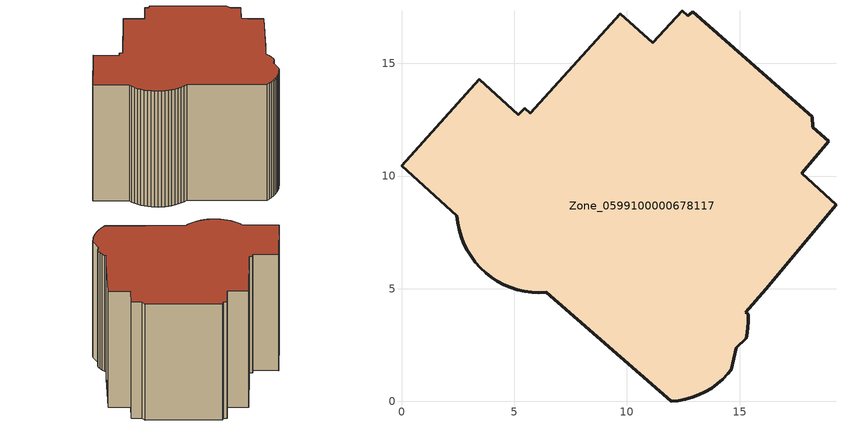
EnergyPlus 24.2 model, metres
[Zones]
Zone_0599100000678117
 floor ground (C_G): 18.22,12.64 18.24,12.17 18.95,11.54 17.75,10.12 19.28,8.73 16.17,4.99 15.28,3.97 15.38,3.88 15.39,3.56 15.37,3.24 15.32,2.92 15.29,2.8 14.85,2.37 14.63,1.41 14.48,1.22 14.26,0.99 14.02,0.79 13.76,0.6 13.49,0.43 13.2,0.29 12.9,0.18 12.59,0.09 12.28,0.03 11.96,0 6.42,4.84 6.1,4.83 5.78,4.84 5.46,4.89 5.14,4.96 4.83,5.06 4.54,5.19 4.25,5.34 3.98,5.52 3.73,5.72 3.49,5.94 3.28,6.18 3.09,6.44 2.92,6.71 2.77,7 2.65,7.3 2.56,7.61 2.5,7.93 2.46,8.25 0,10.47 3.44,14.29 5.19,12.72 5.46,13.01 5.71,12.79 9.7,17.21 11.15,15.91 12.45,17.34 12.71,17.11 12.92,17.29 z0
 wall outside (C_F): 2.56,7.61 2.65,7.3 2.77,7 2.92,6.71 3.09,6.44 3.28,6.18 3.49,5.94 3.73,5.72 3.98,5.52 4.25,5.34 4.54,5.19 4.83,5.06 5.14,4.96 5.46,4.89 5.78,4.84 6.1,4.83 6.42,4.84 11.96,0 12.28,0.03 12.59,0.09 12.9,0.18 13.2,0.29 13.49,0.43 13.76,0.6 14.02,0.79 14.26,0.99 14.48,1.22 14.63,1.41 14.85,2.37 15.29,2.8 15.32,2.92 15.37,3.24 15.39,3.56 15.38,3.88 15.28,3.97 16.17,4.99 19.28,8.73 17.75,10.12 18.95,11.54 18.24,12.17 18.22,12.64 12.92,17.29 12.71,17.11 12.45,17.34 11.15,15.91 9.7,17.21 5.71,12.79 5.46,13.01 5.19,12.72 3.44,14.29 0,10.47 2.46,8.25 2.5,7.93 2.56,7.61 z0:12.39
 roof outside (C_R): 18.24,12.17 18.22,12.64 12.92,17.29 12.71,17.11 12.45,17.34 11.15,15.91 9.7,17.21 5.71,12.79 5.46,13.01 5.19,12.72 3.44,14.29 0,10.47 2.46,8.25 2.5,7.93 2.56,7.61 2.65,7.3 2.77,7 2.92,6.71 3.09,6.44 3.28,6.18 3.49,5.94 3.73,5.72 3.98,5.52 4.25,5.34 4.54,5.19 4.83,5.06 5.14,4.96 5.46,4.89 5.78,4.84 6.1,4.83 6.42,4.84 11.96,0 12.28,0.03 12.59,0.09 12.9,0.18 13.2,0.29 13.49,0.43 13.76,0.6 14.02,0.79 14.26,0.99 14.48,1.22 14.63,1.41 14.85,2.37 15.29,2.8 15.32,2.92 15.37,3.24 15.39,3.56 15.38,3.88 15.28,3.97 16.17,4.99 19.28,8.73 17.75,10.12 18.95,11.54 z12.39
[BUILDING]
Pand.0599100000678117: North Axis=0; Terrain=City; Loads Convergence Tolerance Value=0.04; Temperature Convergence Tolerance Value=0.4; Solar Distribution=FullExterior; Maximum Number of Warmup Days=25; Minimum Number of Warmup Days=1
[Site:Location]
Rotterdam.The.Hague.AP_ZH_NLD Design_Conditions: Latitude=51.96; Longitude=4.45; Time Zone=1; Elevation=-4.5
[SITE:GROUNDTEMPERATURE:BUILDINGSURFACE]
18, 18, 18, 18, 18, 18, 18, 18, 18, 18, 18, 18
[MATERIAL] Thermal Absorptance=0.9; Solar Absorptance=0.7; Visible Absorptance=0.7
Name | Roughness | Thickness | Conductivity | Density | Specific Heat
G.D.1965 | MediumSmooth | 0.15 | 1 | 540 | 1210
F.D.1965 | Rough | 0.3 | 0.857143 | 1920 | 840
R.D.1965 | MediumRough | 0.2 | 0.08 | 1500 | 1000
[CONSTRUCTION]
C_G: G.D.1965
C_F: F.D.1965
C_R: R.D.1965
[ZONE]
Zone_0599100000678117: Type=1; Multiplier=1; Ceiling Height=Autocalculate; Volume=Autocalculate; Floor Area=autocalculate; Part of Total Floor Area=Yes
[ZONEINFILTRATION:DESIGNFLOWRATE]
Infil_Zone_0599100000678117: Zone or ZoneList or Space or SpaceList=Zone_0599100000678117; Schedule=AlwaysOn; Design Flow Rate Calculation Method=Flow/Area; Flow Rate per Floor Area=0.0042; Constant Term Coefficient=1; Temperature Term Coefficient=0; Velocity Term Coefficient=0; Velocity Squared Term Coefficient=0
[HVACTEMPLATE:ZONE:IDEALLOADSAIRSYSTEM]
Zone_0599100000678117: Maximum Heating Supply Air Temperature=50; Minimum Cooling Supply Air Temperature=13; Maximum Heating Supply Air Humidity Ratio=0.0156; Minimum Cooling Supply Air Humidity Ratio=0.0077; Heating Limit=NoLimit; Cooling Limit=NoLimit; Dehumidification Control Type=ConstantSensibleHeatRatio; Cooling Sensible Heat Ratio=0.7; Dehumidification Setpoint=60; Humidification Control Type=None; Humidification Setpoint=30; Outdoor Air Method=None; Outdoor Air Flow Rate per Person=0.00944; Outdoor Air Flow Rate per Zone Floor Area=0; Outdoor Air Flow Rate per Zone=0; Demand Controlled Ventilation Type=None; Outdoor Air Economizer Type=NoEconomizer; Heat Recovery Type=None; Sensible Heat Recovery Effectiveness=0.7; Latent Heat Recovery Effectiveness=0.65
[ZONECONTROL:THERMOSTAT]
ThermostatControl_Zone_0599100000678117: Zone or ZoneList=Zone_0599100000678117; Control Type Schedule=DualSetpointControlType; Control 1=Thermostat_Zone_0599100000678117; Temperature Difference Between Cutout And Setpoint=0
[THERMOSTATSETPOINT:DUALSETPOINT]
Thermostat_Zone_0599100000678117: Heating Setpoint Temperature Schedule=HeatingSetpoint_Zone_0599100000678117; Cooling Setpoint Temperature Schedule=CoolingSetpoint_Zone_0599100000678117
[SCHEDULE:COMPACT]
HeatingSetpoint_Zone_0599100000678117: Through: 12/31, For: AllDays, Until: 24:00, 21
CoolingSetpoint_Zone_0599100000678117: Through: 12/31, For: AllDays, Until: 24:00, 24
DualSetpointControlType: Through: 12/31, For: AllDays, Until: 24:00, 4
AlwaysOn: Through: 12/31, For: AllDays, Until: 24:00, 1
